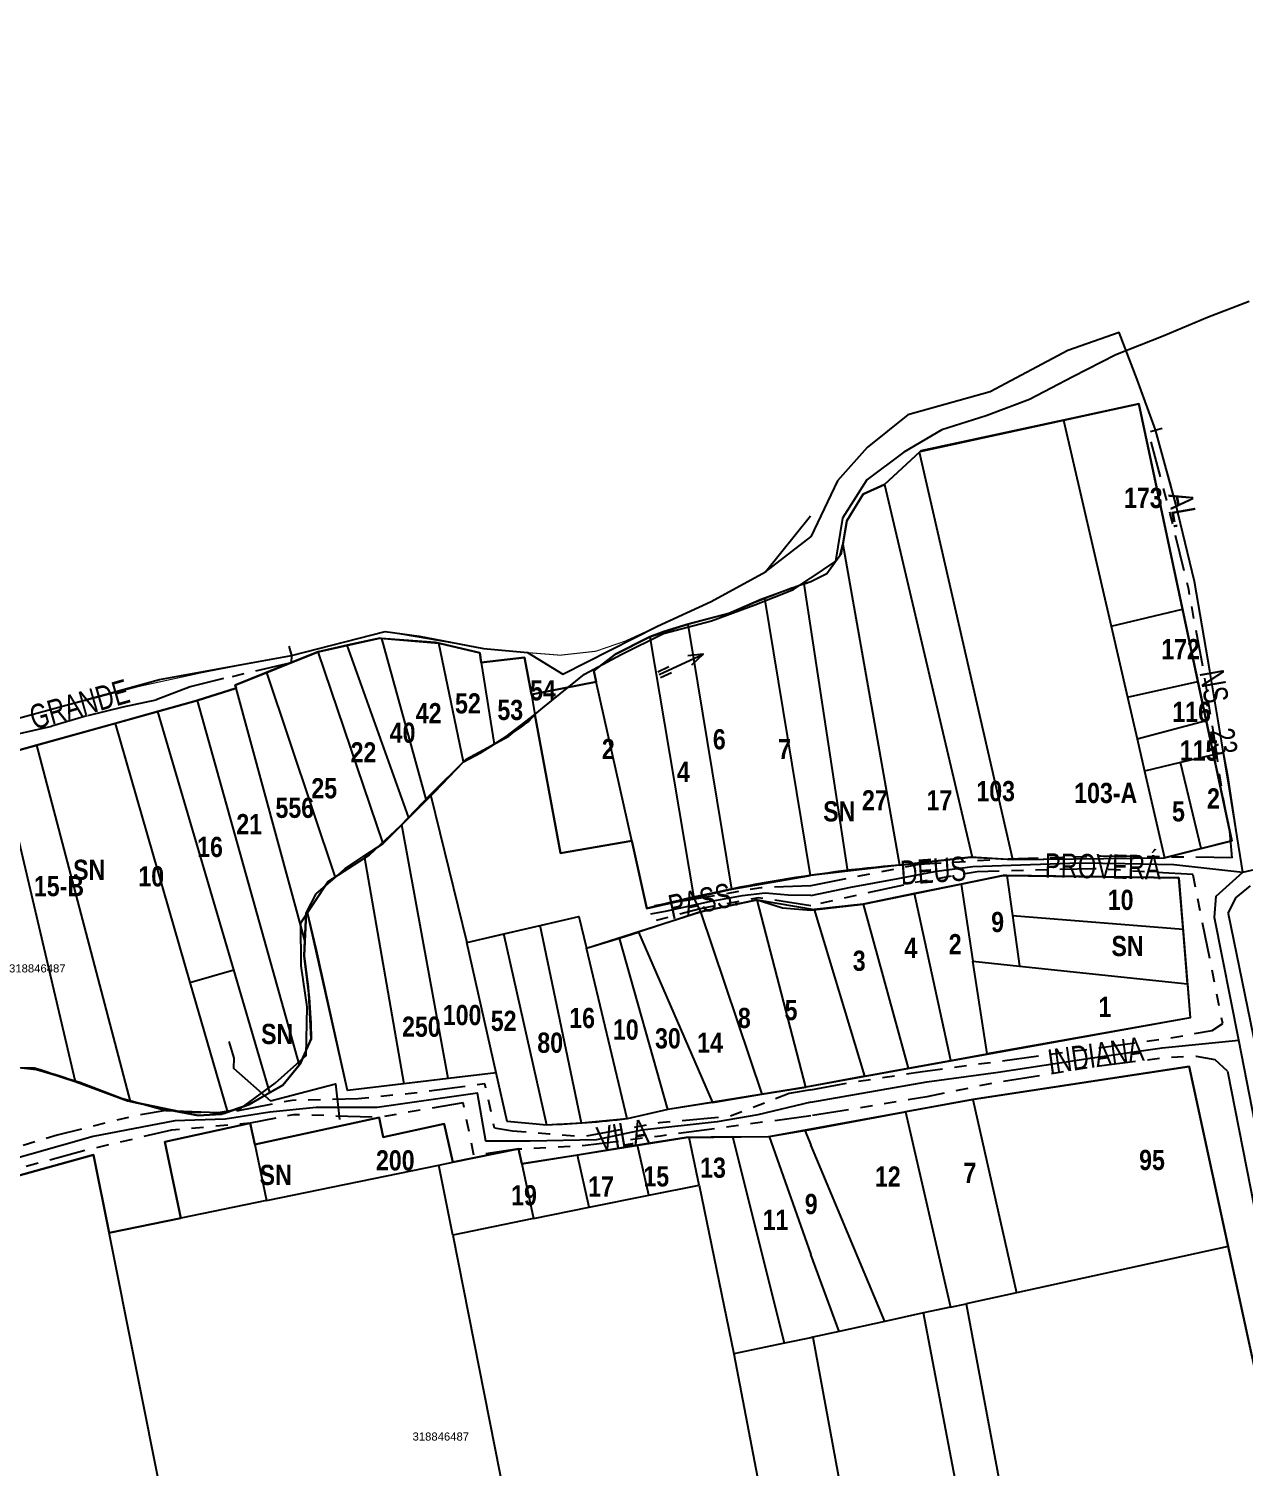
# Model space of a CAD drawing. Extents: x 205316 to 208372, y 4848714 to 4853250.
# Drawn here: x 206858.9 to 207009.2, y 4852967.4 to 4853145.4 of the extents above; entities that cross this region are included whole.
import ezdxf
from ezdxf.enums import TextEntityAlignment as Align

# ---------------------------------------------------------------- set-up
doc = ezdxf.new("R2010")
doc.units = 0
doc.header["$LTSCALE"] = 1.5
doc.header["$MEASUREMENT"] = 0
doc.linetypes.add('TRACO_25', pattern=[8, 3, -1, 1, -1, 1, -1])
for name, color, linetype in [('CD-MALHA-LOTES', 40, 'CONTINUOUS'), ('CD_TXT_QUADRA', 7, 'CONTINUOUS'), ('HD-CURSO-PERENE', 170, 'CONTINUOUS'), ('HD-TXT-PERENE', 170, 'CONTINUOUS'), ('LM-LIM-SETOR-FISCAL', 7, 'CONTINUOUS'), ('RU-QUADRAS', 6, 'CONTINUOUS'), ('SV-EIXO-RUA-N-PAV', 6, 'CONTINUOUS'), ('SV-EIXO-RUA-PAV', 20, 'CONTINUOUS'), ('SV-ESTIVAS', 7, 'CONTINUOUS'), ('SV-RUA-NAO-PAV-S-GUIA-C-GUIA', 7, 'CONTINUOUS'), ('SV-RUA-PAVIM-S-GUIA-C-GUIA', 7, 'CONTINUOUS'), ('SV-TXT-RUA-N-PAV-S-GUIA-C-GUIA', 7, 'CONTINUOUS'), ('Th_NmrPort', 7, 'CONTINUOUS')]:
    doc.layers.add(name, color=color, linetype=linetype)
doc.styles.add('ARIAL', font='arial.ttf')
doc.styles.add('ROMANS', font='arial.ttf', dxfattribs={"height": 0.2})
doc.styles.get("Standard").update_dxf_attribs({"font": 'swisscbo.ttf'})
doc.linetypes.add('Limite', pattern='A,20,-3,[130,ltypeshp.shx,S=6.35,R=0,X=0,Y=0],-3,20', length=46)

# ---------------------------------------------------------------- blocks, each defined once
blk = doc.blocks.new('COD035', base_point=(206936.840478, 4853065.457217))
at = {"layer": 'HD-TXT-PERENE'}
for p, q in [((206936.840478, 4853065.862947), (206938.340478, 4853065.862947)), ((206936.840478, 4853065.462947), (206942.840478, 4853065.462947)), ((206936.840478, 4853065.062947), (206938.340478, 4853065.062947))]:
    blk.add_line(p, q, dxfattribs=at)
blk.add_lwpolyline([(206941.040478, 4853064.862947), (206942.840478, 4853065.462947), (206941.040478, 4853066.062947)], dxfattribs=at)

msp = doc.modelspace()

# ---------------------------------------------------------------- linework, layer by layer
at = {"layer": 'CD-MALHA-LOTES', "linetype": 'Continuous'}
for p, q in [((206996.2, 4853098.96), (206986.88, 4853096.95)), ((207001.59, 4853073.58), (206996.2, 4853098.96)), ((206986.88, 4853096.95), (206969.23, 4853093.14)), ((206986.88, 4853096.95), (206992.75, 4853071.48)), ((206969.05, 4853092.98), (206964.74, 4853088.98)), ((206969.23, 4853093.14), (206969.05, 4853092.98)), ((206980.6, 4853042.58), (206969.05, 4853092.98)), ((206964.74, 4853088.98), (206962.08, 4853087.81)), ((206964.74, 4853088.98), (206975.58, 4853042.89)), ((206962.08, 4853087.81), (206960.08, 4853084.49)), ((206960.08, 4853084.49), (206959.59, 4853081.6)), ((206958.5, 4853079.25), (206959.25, 4853080.23)), ((206959.25, 4853080.23), (206959.59, 4853081.6)), ((206959.59, 4853081.6), (206966.57, 4853041.9)), ((206957.58, 4853078), (206958.5, 4853079.25)), ((206954.8, 4853076.71), (206949.92, 4853074.93)), ((206954.8, 4853076.71), (206955.6, 4853077.01)), ((206955.6, 4853071.3), (206954.8, 4853076.71)), ((206955.6, 4853077.01), (206957.58, 4853078)), ((206949.57, 4853074.81), (206945.46, 4853073.01)), ((206949.92, 4853074.93), (206949.57, 4853074.81)), ((206955.55, 4853040.62), (206949.92, 4853074.93)), ((206945.46, 4853073.01), (206940.45, 4853071.72)), ((206992.75, 4853071.48), (207001.59, 4853073.58)), ((207003.5, 4853064.61), (207001.59, 4853073.58)), ((206940.45, 4853071.72), (206937.49, 4853070.81)), ((206945.85, 4853038.93), (206940.45, 4853071.72)), ((206960.18, 4853041.16), (206955.6, 4853071.3)), ((206992.75, 4853071.48), (206994.78, 4853062.66)), ((206902.3, 4853069.96), (206898.25, 4853069.1)), ((206902.51, 4853069.95), (206902.3, 4853069.96)), ((206902.51, 4853069.95), (206908.01, 4853049.88)), ((206909.2, 4853069.43), (206902.51, 4853069.95)), ((206909.58, 4853069.34), (206909.2, 4853069.43)), ((206912.63, 4853054.66), (206909.58, 4853069.34)), ((206914.66, 4853068.17), (206909.58, 4853069.34)), ((206935.44, 4853070.04), (206931.45, 4853067.98)), ((206935.7, 4853070.14), (206935.44, 4853070.04)), ((206937.49, 4853070.81), (206935.7, 4853070.14)), ((206935.7, 4853070.14), (206941.13, 4853037.85)), ((206894.55, 4853068.26), (206888.26, 4853065.71)), ((206894.67, 4853068.29), (206894.55, 4853068.26)), ((206898.25, 4853069.1), (206894.67, 4853068.29)), ((206902.72, 4853044.59), (206894.67, 4853068.29)), ((206905.88, 4853047.74), (206898.25, 4853069.1)), ((206914.85, 4853066.97), (206914.66, 4853068.17)), ((206920.2, 4853067.57), (206914.85, 4853066.97)), ((206931.45, 4853067.98), (206928.75, 4853065.92)), ((206888.26, 4853065.71), (206884.42, 4853064.16)), ((206888.26, 4853065.71), (206896.76, 4853040.37)), ((206914.85, 4853066.97), (206916.45, 4853056.86)), ((206928.75, 4853065.92), (206929.05, 4853064.59)), ((206884.42, 4853064.16), (206884.51, 4853063.81)), ((206929.05, 4853064.59), (206921.04, 4853063)), ((206933.45, 4853044.89), (206929.05, 4853064.59)), ((206994.78, 4853062.66), (207003.5, 4853064.61)), ((207004.53, 4853059.78), (207003.5, 4853064.61)), ((206879.6, 4853062.23), (206874.82, 4853060.9)), ((206879.7, 4853062.26), (206879.6, 4853062.23)), ((206884.51, 4853063.81), (206879.7, 4853062.26)), ((206879.7, 4853062.26), (206892.33, 4853017.15)), ((206893.03, 4853032.58), (206884.51, 4853063.81)), ((206921.04, 4853063), (206921.49, 4853060.55)), ((206994.78, 4853062.66), (206995.97, 4853057.53)), ((206874.82, 4853060.9), (206869.57, 4853059.44)), ((206884.22, 4853028.94), (206874.82, 4853060.9)), ((206921.49, 4853060.55), (206924.64, 4853043.36)), ((206869.57, 4853059.44), (206859.87, 4853056.74)), ((206869.57, 4853059.44), (206878.81, 4853027.39)), ((206995.97, 4853057.53), (207004.53, 4853059.78)), ((207005.43, 4853055.53), (207004.53, 4853059.78)), ((206914.75, 4853055.81), (206916.45, 4853056.86)), ((206995.97, 4853057.53), (206996.89, 4853053.54)), ((206859.87, 4853056.74), (206855.11, 4853055.42)), ((206855.11, 4853055.42), (206864.61, 4853015.11)), ((206871.46, 4853012.64), (206859.87, 4853056.74)), ((206912.63, 4853054.66), (206914.75, 4853055.81)), ((207005.43, 4853055.53), (207001.35, 4853054.58)), ((207007.69, 4853044.9), (207005.43, 4853055.53)), ((206909.06, 4853050.93), (206912.63, 4853054.66)), ((207001.35, 4853054.58), (206996.89, 4853053.54)), ((206996.89, 4853053.54), (206999.37, 4853042.78)), ((207003.9, 4853043.94), (207001.35, 4853054.58)), ((206905.88, 4853047.74), (206908.01, 4853049.88)), ((206908.01, 4853049.88), (206908.59, 4853050.46)), ((206908.59, 4853050.46), (206909.06, 4853050.93)), ((206908.59, 4853050.46), (206913.06, 4853032.32)), ((206902.72, 4853044.59), (206905.01, 4853046.87)), ((206905.01, 4853046.87), (206905.88, 4853047.74)), ((206910.76, 4853015.5), (206905.01, 4853046.87)), ((206900.38, 4853043.03), (206902.72, 4853044.59)), ((206924.64, 4853043.36), (206933.45, 4853044.89)), ((206933.45, 4853044.89), (206935.31, 4853036.53)), ((207003.9, 4853043.94), (207007.69, 4853044.9)), ((206898.03, 4853041.47), (206900.38, 4853043.03)), ((206900.38, 4853043.03), (206905.27, 4853014.85)), ((206966.57, 4853041.9), (206975.39, 4853042.9)), ((206975.39, 4853042.9), (206975.58, 4853042.89)), ((206975.58, 4853042.89), (206980.6, 4853042.58)), ((206980.6, 4853042.58), (206999.37, 4853042.78)), ((206999.37, 4853042.78), (207003.9, 4853043.94)), ((206896.76, 4853040.37), (206898.03, 4853041.47)), ((206960.18, 4853041.16), (206955.55, 4853040.62)), ((206966.57, 4853041.9), (206960.18, 4853041.16)), ((206894.41, 4853038.34), (206896.76, 4853040.37)), ((206945.85, 4853038.93), (206955.55, 4853040.62)), ((206974.21, 4853039.55), (206968.45, 4853038.38)), ((206974.21, 4853039.55), (206975.67, 4853030)), ((206979.86, 4853040.6), (206980.54, 4853035.67)), ((206893.33, 4853036.22), (206894.41, 4853038.34)), ((206935.31, 4853036.53), (206941.13, 4853037.85)), ((206941.13, 4853037.85), (206945.85, 4853038.93)), ((206948.96, 4853037.6), (206941.96, 4853036.1)), ((206948.96, 4853037.6), (206956.02, 4853036.39)), ((206954.98, 4853014.44), (206948.96, 4853037.6)), ((206968.45, 4853038.38), (206962.07, 4853037.07)), ((206972.93, 4853017.72), (206968.45, 4853038.38)), ((206893.03, 4853032.58), (206893.19, 4853035.94)), ((206893.19, 4853035.94), (206893.33, 4853036.22)), ((206894.47, 4853031.37), (206893.33, 4853036.22)), ((206922.13, 4853034.43), (206926.92, 4853035.54)), ((206926.92, 4853035.54), (206927.85, 4853031.63)), ((206941.86, 4853036.08), (206934.28, 4853033.62)), ((206941.96, 4853036.1), (206941.86, 4853036.08)), ((206941.96, 4853036.1), (206949.53, 4853013.54)), ((206962.07, 4853037.07), (206956.02, 4853036.39)), ((206956.02, 4853036.39), (206962.27, 4853015.8)), ((206962.07, 4853037.07), (206967.65, 4853016.77)), ((206980.54, 4853035.67), (207001.66, 4853033.98)), ((206980.54, 4853035.67), (206981.41, 4853029.39)), ((206917.63, 4853033.38), (206922.13, 4853034.43)), ((206927.24, 4853009.96), (206922.13, 4853034.43)), ((207002.2, 4853027.2), (207001.66, 4853033.98)), ((206892.94, 4853030.66), (206893.03, 4853032.58)), ((206913.06, 4853032.32), (206917.63, 4853033.38)), ((206916.7, 4853016.2), (206913.06, 4853032.32)), ((206922.97, 4853009.74), (206917.63, 4853033.38)), ((206927.85, 4853031.63), (206931.93, 4853032.87)), ((206931.93, 4853032.87), (206934.28, 4853033.62)), ((206937.91, 4853011.67), (206931.93, 4853032.87)), ((206934.28, 4853033.62), (206943.46, 4853012.53)), ((206893.5, 4853026), (206892.94, 4853030.66)), ((206898.31, 4853014.03), (206894.47, 4853031.37)), ((206932.89, 4853010.5), (206927.85, 4853031.63)), ((206878.81, 4853027.39), (206884.22, 4853028.94)), ((206888.69, 4853013.75), (206884.22, 4853028.94)), ((206975.67, 4853030), (206981.41, 4853029.39)), ((206977.41, 4853018.53), (206975.67, 4853030)), ((206981.41, 4853029.39), (207002.2, 4853027.2)), ((206878.81, 4853027.39), (206883.44, 4853011.34)), ((207002.2, 4853027.2), (207002.53, 4853022.99)), ((206893.81, 4853020.4), (206893.5, 4853026)), ((207002.53, 4853022.99), (206977.41, 4853018.53)), ((206892.58, 4853017.46), (206893.81, 4853020.4)), ((206967.65, 4853016.77), (206972.93, 4853017.72)), ((206972.93, 4853017.72), (206977.41, 4853018.53)), ((206858.71, 4853016.82), (206859.56, 4853016.79)), ((206859.56, 4853016.79), (206864.61, 4853015.11)), ((206890.31, 4853014.69), (206892.33, 4853017.15)), ((206892.33, 4853017.15), (206892.58, 4853017.46)), ((206916.7, 4853016.2), (206910.76, 4853015.5)), ((206918.06, 4853010.17), (206916.7, 4853016.2)), ((206962.27, 4853015.8), (206967.65, 4853016.77)), ((206864.61, 4853015.11), (206871.08, 4853012.72)), ((206888.69, 4853013.75), (206890.31, 4853014.69)), ((206905.27, 4853014.85), (206898.31, 4853014.03)), ((206910.76, 4853015.5), (206905.27, 4853014.85)), ((206949.53, 4853013.54), (206954.98, 4853014.44)), ((206962.27, 4853015.8), (206954.98, 4853014.44)), ((206871.08, 4853012.72), (206871.46, 4853012.64)), ((206871.46, 4853012.64), (206876.77, 4853011.5)), ((206886.15, 4853012.29), (206888.69, 4853013.75)), ((206943.46, 4853012.53), (206937.91, 4853011.67)), ((206943.46, 4853012.53), (206949.53, 4853013.54)), ((206975.66, 4853012.92), (206967.33, 4853011.37)), ((206975.66, 4853012.92), (206981.07, 4852989)), ((206876.77, 4853011.5), (206879.84, 4853010.94)), ((206879.84, 4853010.94), (206882.66, 4853011.07)), ((206882.66, 4853011.07), (206883.44, 4853011.34)), ((206883.44, 4853011.34), (206886.15, 4853012.29)), ((206902.21, 4853010.69), (206886.83, 4853007.32)), ((206902.73, 4853008.23), (206902.21, 4853010.69)), ((206937.91, 4853011.67), (206932.89, 4853010.5)), ((206955.6, 4853009.17), (206967.33, 4853011.37)), ((206967.33, 4853011.37), (206972.9, 4852987.21)), ((206886.27, 4853009.97), (206875.7, 4853007.65)), ((206886.83, 4853007.32), (206886.27, 4853009.97)), ((206910.25, 4853009.88), (206902.73, 4853008.23)), ((206911.32, 4853005.14), (206910.25, 4853009.88)), ((206922.97, 4853009.74), (206918.06, 4853010.17)), ((206927.24, 4853009.96), (206922.97, 4853009.74)), ((206932.89, 4853010.5), (206927.24, 4853009.96)), ((206950.44, 4853008.33), (206954.88, 4853009.05)), ((206954.88, 4853009.05), (206955.6, 4853009.17)), ((206954.88, 4853009.05), (206955.6, 4853007.3)), ((206875.7, 4853007.65), (206877.69, 4852998.22)), ((206886.83, 4853007.32), (206888.29, 4853000.4)), ((206934.16, 4853007.23), (206926.73, 4853006.03)), ((206940.19, 4853008.21), (206934.16, 4853007.23)), ((206935.56, 4853001.05), (206934.16, 4853007.23)), ((206940.57, 4853008.21), (206940.19, 4853008.21)), ((206945.98, 4853008.28), (206940.57, 4853008.21)), ((206941.78, 4853002.32), (206940.57, 4853008.21)), ((206945.98, 4853008.28), (206950.44, 4853008.33)), ((206952.36, 4852982.76), (206945.98, 4853008.28)), ((206950.44, 4853008.33), (206955.6, 4852993.72)), ((206964.78, 4852985.44), (206955.6, 4853007.3)), ((206866.9, 4853006.06), (206846.18, 4853000.32)), ((206868.82, 4852996.4), (206866.9, 4853006.06)), ((206919.46, 4853006.81), (206911.32, 4853005.14)), ((206919.87, 4853004.92), (206919.46, 4853006.81)), ((206926.73, 4853006.03), (206919.87, 4853004.92)), ((206928.19, 4852999.56), (206926.73, 4853006.03)), ((206888.29, 4853000.4), (206909.61, 4853004.79)), ((206909.61, 4853004.79), (206911.32, 4853005.14)), ((206911.33, 4852996.13), (206909.61, 4853004.79)), ((206919.87, 4853004.92), (206921.31, 4852998.16)), ((206935.56, 4853001.05), (206941.78, 4853002.32)), ((206941.78, 4853002.32), (206946.07, 4852981.44)), ((206888.29, 4853000.4), (206877.69, 4852998.22)), ((206928.19, 4852999.56), (206935.56, 4853001.05)), ((206877.69, 4852998.22), (206868.82, 4852996.4)), ((206921.31, 4852998.16), (206911.33, 4852996.13)), ((206921.31, 4852998.16), (206928.19, 4852999.56)), ((206884.37, 4852918.34), (206868.82, 4852996.4)), ((206911.33, 4852996.13), (206918.19, 4852961.49)), ((207007.24, 4852994.71), (206981.07, 4852989)), ((207018.24, 4852943.86), (207007.24, 4852994.71)), ((206959.12, 4852984.21), (206955.6, 4852993.72)), ((206972.9, 4852987.21), (206974.81, 4852987.63)), ((206981.07, 4852989), (206974.81, 4852987.63)), ((206974.81, 4852987.63), (206984.34, 4852937.01)), ((206969.56, 4852986.49), (206964.78, 4852985.44)), ((206972.9, 4852987.21), (206969.56, 4852986.49)), ((206979.2, 4852935.97), (206969.56, 4852986.49)), ((206959.12, 4852984.21), (206955.86, 4852983.49)), ((206964.78, 4852985.44), (206959.12, 4852984.21)), ((206952.36, 4852982.76), (206946.07, 4852981.44)), ((206955.6, 4852983.43), (206952.36, 4852982.76)), ((206955.86, 4852983.49), (206955.6, 4852983.43)), ((206955.86, 4852983.49), (206964.83, 4852934.75)), ((206946.07, 4852981.44), (206955.43, 4852932.78))]:
    msp.add_line(p, q, dxfattribs=at)
at = {"layer": 'CD-MALHA-LOTES', "linetype": 'Continuous', "flags": 128}
for points in [[(206921.04, 4853063), (206920.2, 4853067.57)], [(206916.45, 4853056.86), (206917.94, 4853057.81), (206921.49, 4853060.55)], [(206979.86, 4853040.6), (206979.39, 4853040.61), (206974.21, 4853039.55)], [(207001.66, 4853033.98), (207001.15, 4853040.34), (206979.86, 4853040.6)], [(207007.24, 4852994.71), (207002.43, 4853016.97), (206975.66, 4853012.92)]]:
    msp.add_lwpolyline(points, dxfattribs=at)
at = {"layer": 'HD-CURSO-PERENE', "flags": 128}
for points in [[(207009.85, 4853111.64), (207004.69, 4853109.67), (206999.19, 4853107.34), (206993.35, 4853105.05), (206988.04, 4853102.33), (206982.66, 4853099.49), (206977.3, 4853097.48), (206971.81, 4853095.76), (206967.11, 4853093.01), (206962.55, 4853089.55), (206959.54, 4853084.82), (206958.68, 4853079.5), (206955.6, 4853077.44)], [(206854.6, 4853017.17), (206859.85, 4853016.6), (206865.21, 4853015.06), (206870.36, 4853013.08), (206875.85, 4853011.53), (206882.3, 4853011.3), (206885.04, 4853011.76), (206889.35, 4853014.92), (206893.19, 4853018.34), (206893.31, 4853024.35), (206892.56, 4853029.44), (206892.52, 4853034.75), (206895.89, 4853039.88), (206901, 4853043.18), (206904.89, 4853046.8), (206908.58, 4853050.62), (206912.98, 4853055), (206918.26, 4853057.85), (206922.48, 4853061.36), (206927.6, 4853065.51), (206932.15, 4853067.94), (206937.37, 4853070.56), (206943.31, 4853072.11), (206948.7, 4853074.1), (206953.46, 4853076), (206955.6, 4853077.44)]]:
    msp.add_lwpolyline(points, dxfattribs=at)
at = {"layer": 'LM-LIM-SETOR-FISCAL', "linetype": 'Limite', "ltscale": 0.1, "const_width": 0.13, "flags": 128}
msp.add_lwpolyline([(207021.68, 4851415.47), (207043.45, 4851405.34), (207056.69, 4851396.79), (207066.97, 4851389.51), (207076.85, 4851382.57), (207094.19, 4851367.16), (207111.92, 4851349.04), (207137.62, 4851319.1), (207143.1, 4851313.28), (207157.25, 4851297.67), (207179.66, 4851272.35), (207212.37, 4851234.89), (207238.06, 4851206.02), (207253.49, 4851187.92), (207273.43, 4851163.63), (207284.94, 4851148.07), (207293.96, 4851135.89), (207311.93, 4851112.49), (207337.06, 4851072.12), (207347.32, 4851056.34), (207360.35, 4851036.08), (207365.19, 4851028.69), (207385.18, 4850998.1), (207399.65, 4850974.87), (207412.28, 4850954.54), (207439.21, 4850911.8), (207446.99, 4850899.53), (207455.59, 4850885.98), (207473.05, 4850858.84), (207486.05, 4850838.58), (207490.56, 4850831.8), (207526.44, 4850773.29), (207555.31, 4850724.8), (207578.38, 4850685.38), (207592.12, 4850660.09), (207604.67, 4850635.92), (207614.1, 4850617.58), (207622.25, 4850602.5), (207642.83, 4850564.46), (207666.03, 4850518.62), (207673.67, 4850503.6), (207676.98, 4850495.57), (207692.21, 4850467.22), (207727.63, 4850397.08), (207738.85, 4850376.31), (207759.68, 4850337.26), (207765.54, 4850326.04), (207775.63, 4850306.02), (207786.18, 4850286.35), (207792.55, 4850273.61), (207797.89, 4850263.92), (207815.04, 4850231.27), (207833.05, 4850197.75), (207837.49, 4850189.49), (207843.1, 4850178.25), (207852.67, 4850160.66), (207865.65, 4850136.92), (207895.56, 4850081.74), (207913.06, 4850049.55), (207920.81, 4850036.7), (207924.96, 4850029.49), (207928.67, 4850023.04), (207944.68, 4849997.28), (207949.38, 4849989.27), (207955.86, 4849978.89), (207989.63, 4849922.09), (208021.59, 4849858.31), (208039.3, 4849825.19), (208050.27, 4849806.04), (208063.43, 4849780.62), (208069.87, 4849768.66), (208079.08, 4849754.42), (208084.65, 4849743.63), (208092.91, 4849727.46), (208100.67, 4849714.29), (208107.46, 4849701.58), (208114.74, 4849688.43), (208114.78, 4849688.35), (208114.86, 4849688.17), (208150.73, 4849616.06), (208187.92, 4849541.22), (208249.9, 4849424.19), (208300.63, 4849327.9), (208301.3, 4849326.63), (208330.19, 4849271.2), (208367.01, 4849211.9), (208349.86, 4849193.3), (208335.74, 4849174.95), (208327.89, 4849167.36), (208314.36, 4849149.75), (208299.16, 4849131.8), (208291.24, 4849122.44), (208282.06, 4849112.13), (208264.95, 4849090.56), (208250.83, 4849074.09), (208221.58, 4849039.46), (208207.85, 4849021.47), (208194.01, 4849003.09), (208183.89, 4848990.29), (208163.14, 4848966.59), (208139.11, 4848938.69), (208114.75, 4848908.34), (208092.97, 4848883.15), (208089.08, 4848877.86), (208082.48, 4848868.63), (208062.6, 4848842.56), (208055.4, 4848834.16), (208029.39, 4848802.29), (208002.88, 4848772.47), (207987.06, 4848754.07), (207971.45, 4848736.35), (207951.29, 4848714.3), (207938.98, 4848722.35), (207935.19, 4848724.84), (207927.76, 4848740.69), (207925.43, 4848746.58), (207910.93, 4848782.03), (207901.5, 4848803.37), (207897.96, 4848811.56), (207889.76, 4848830.42), (207882.92, 4848845.94), (207879.69, 4848853.91), (207871.77, 4848863.82), (207869.94, 4848867.11), (207866.81, 4848872.74), (207858.75, 4848886.94), (207856.41, 4848891.07), (207842.53, 4848910.15), (207825.03, 4848930.31), (207802.2, 4848960.18), (207795.96, 4848968.62), (207792.78, 4848975.77), (207791.99, 4848977.54), (207775.14, 4849006.28), (207757.22, 4849040.43), (207747.93, 4849059.71), (207739.33, 4849078.11), (207736.66, 4849084.67), (207725.65, 4849112.01), (207712.86, 4849133.84), (207705.61, 4849141.39), (207693.22, 4849158.83), (207658.02, 4849201.49), (207643.22, 4849219.05), (207628.15, 4849239.89), (207583.74, 4849297.42), (207577.23, 4849307.07), (207560.95, 4849335.89), (207540.69, 4849361.49), (207529.48, 4849377.88), (207524.83, 4849382.69), (207520.93, 4849386.71), (207512.94, 4849401.39), (207489.49, 4849426.56), (207461.51, 4849464.09), (207445.75, 4849483.09), (207417.58, 4849518.68), (207409.91, 4849527.9), (207402.02, 4849538.56), (207394.56, 4849549.23), (207375.36, 4849576.96), (207365.17, 4849591.27), (207339.6, 4849627.48), (207325.58, 4849647.34), (207307.69, 4849672.68), (207298.76, 4849680.12), (207277.63, 4849691.43), (207257.69, 4849697.98), (207238.05, 4849700.95), (207217.82, 4849703), (207206.03, 4849702.71), (207187.69, 4849706.67), (207136.42, 4849713.49), (207093.76, 4849719.89), (207070.29, 4849722.03), (207038.29, 4849725.23), (206981.38, 4849733.58), (206955.52, 4849737.17), (206761.86, 4849758.64), (206867.89, 4849970.66), (206819.81, 4849985.62), (206492.19, 4850011.1), (206474.48, 4850006.62), (206422.43, 4850015.06), (206416.16, 4850016.08), (206438.69, 4850087.64), (206465.45, 4850155.1), (206402.35, 4850183.32), (206381.84, 4850187.26), (206296.36, 4850246.47), (206256.21, 4850261.19), (205958.1, 4850305), (205458.47, 4851060.64), (205381.54, 4850978.24), (205358.28, 4850945.44), (205339.74, 4850916.46), (205327.72, 4850908.15), (205431.06, 4851590.05), (205574.72, 4852567.53), (205641.8, 4853028.16), (205641.8, 4853028.16), (205641.8, 4853028.16), (205641.8, 4853028.16), (205641.93, 4853028.94), (205641.93, 4853028.94), (205648.48, 4853073.83), (205694.02, 4853072.84), (205697.96, 4853072.98), (205708.12, 4853073.2), (205760.46, 4853075.4), (205791.35, 4853076.88), (205796.33, 4853076.78), (205864.61, 4853080.53), (205875.14, 4853081.42), (205954.27, 4853084.91), (205973.22, 4853086.23), (205987.11, 4853086.63), (206047.56, 4853092.24), (206088.22, 4853093.5), (206097.24, 4853093.29), (206115.25, 4853096.39), (206174.74, 4853099.25), (206241.73, 4853106.06), (206249.32, 4853067.81), (206250.76, 4853068.13), (206281.43, 4853073.09), (206306.59, 4853077.18), (206378.69, 4853082.54), (206403.59, 4853083.9), (206436.89, 4853085.62), (206526.63, 4853090.28), (206527.07, 4853088.1), (206560.2, 4853092.06), (206614.27, 4853094.76), (206665.78, 4853098.35), (206668.43, 4853097.71), (206672.42, 4853095.9), (206676.44, 4853090.31), (206713.2, 4853068.45), (206726.11, 4853063.48), (206768.83, 4853039.64), (206779.35, 4853035.22), (206783.97, 4853039.27), (206803.01, 4853045.24), (206811.52, 4853047.66), (206822.53, 4853050.63), (206828.46, 4853052.32), (206840.17, 4853055.43), (206847.8, 4853057.54), (206858.24, 4853060.22), (206872.64, 4853064.04), (206880.4, 4853065.73), (206891.38, 4853067.85), (206902.95, 4853070.8), (206915.12, 4853068.72), (206920.58, 4853068.19), (206924.61, 4853067.87), (206929.01, 4853068.36), (206932.61, 4853069.6), (206936.66, 4853071.45), (206943.28, 4853074.5), (206950.01, 4853078.17), (206955.6, 4853082.5), (206958.92, 4853089.46), (206962.59, 4853093.58), (206967.6, 4853097.61), (206977.81, 4853100.47), (206987.39, 4853105.57), (206993.74, 4853107.81), (206995.98, 4853101.99), (206998.25, 4853095.75), (207000.15, 4853089.03), (207001.71, 4853082.51), (207003.06, 4853076.97), (207004.98, 4853065.92), (207006.42, 4853057.28), (207007.25, 4853052.87), (207009.04, 4853041.02), (207018.95, 4853043.22), (207028.02, 4853045.07), (207041.5, 4853047.9), (207048.59, 4853049.32), (207057.57, 4853051.22), (207063.04, 4853052.2), (207071.92, 4853053.66), (207083.02, 4853055.24), (207109.77, 4853060.98), (207121.18, 4853063.43), (207134.62, 4853067.5), (207161.51, 4853073.61), (207175.42, 4853077.24), (207178.97, 4853078.21), (207181.54, 4853078.81), (207183.81, 4853079.34), (207188.75, 4853080.47), (207192.55, 4853081.52), (207201.06, 4853083.36), (207208.78, 4853084.88), (207218.42, 4853086.81), (207225.74, 4853087.76), (207232.02, 4853089.01), (207242.24, 4853089.87), (207250.59, 4853091.4), (207267.11, 4853095.09), (207278.14, 4853097.67), (207281.89, 4853098.7), (207283.75, 4853100.66), (207285.91, 4853101.58), (207290.13, 4853102.41), (207294.36, 4853102.41), (207297.24, 4853101.27), (207300.74, 4853099.94), (207303.18, 4853099.75), (207306.84, 4853102), (207313.42, 4853103), (207317.92, 4853104.36), (207319.42, 4853105.86), (207320.7, 4853109.57), (207328.77, 4853111.37), (207333.42, 4853111.36), (207344.5, 4853111.15), (207357.97, 4853112.75), (207369.1, 4853115.23), (207376.56, 4853116.38), (207381.3, 4853117.24), (207387.47, 4853118.39), (207392.49, 4853119.11), (207396.77, 4853120.95), (207415.73, 4853122.98), (207426.82, 4853124.81), (207434.67, 4853127.72), (207433.38, 4853135.75), (207483.24, 4853145.3), (207485.09, 4853140.95), (207489.44, 4853138.19), (207496.16, 4853134.1), (207501.03, 4853132.12), (207509.86, 4853132.26), (207517.37, 4853134.63), (207526.34, 4853135.42), (207534.9, 4853135.16), (207540.31, 4853134.1), (207549.66, 4853131.07), (207559.41, 4853125.53), (207563.63, 4853123.29), (207567.98, 4853122.5), (207579.64, 4853122.9), (207589.26, 4853124.48), (207599.15, 4853123.03), (207607.72, 4853121.45), (207616.55, 4853118.55), (207625.51, 4853116.05), (207633.48, 4853114.13), (207638.75, 4853112.42), (207645.47, 4853108.07), (207650.35, 4853101.35), (207651.8, 4853094.76), (207653.12, 4853086.99), (207656.54, 4853081.71), (207660.23, 4853076.31), (207663.92, 4853071.17), (207668.54, 4853066.43), (207679.08, 4853063.26), (207691.07, 4853063.26), (207695.82, 4853066.3), (207699.7, 4853071.57), (207703.66, 4853075.26), (207708.27, 4853076.71), (207713.41, 4853075.39), (207716.7, 4853070.78), (207718.02, 4853064.06), (207718.15, 4853057.73), (207718.29, 4853046.46), (207719.34, 4853036.97), (207724.88, 4853033.81), (207736.87, 4853033.41), (207747.15, 4853035.92), (207754.13, 4853041.45), (207762.04, 4853043.3), (207773.44, 4853045.67), (207778.71, 4853047.25), (207782.8, 4853050.28), (207788.33, 4853057.66), (207790.84, 4853064.52), (207790.97, 4853071.24), (207790.57, 4853079.61), (207788.2, 4853087.12), (207786.62, 4853093.31), (207787.01, 4853100.03), (207790.7, 4853104.38), (207799.14, 4853104.38), (207805.07, 4853103.59), (207811.26, 4853102.27), (207817.85, 4853098.72), (207820.49, 4853094.5), (207822.46, 4853090.02), (207826.81, 4853088.04), (207832.35, 4853091.47), (207843.48, 4853094.63), (207849.81, 4853098.58), (207854.29, 4853104.12), (207855.74, 4853109.65), (207857.06, 4853117.3), (207866.22, 4853130.48), (207885.99, 4853134.43), (207901.27, 4853129.42), (207912.87, 4853122.04), (207925.79, 4853113.08), (207936.07, 4853099.64), (207945.82, 4853090.68), (207956.1, 4853085.93), (207977.18, 4853074.27), (207954.95, 4853033.22), (207930.02, 4853010.37), (207899.9, 4852995.83), (207867.7, 4852983.36), (207865.96, 4852982.16), (207835.44, 4852961.18), (207834.46, 4852960.51), (207832.32, 4852957.94), (207814.69, 4852936.79), (207813.69, 4852935.58), (207810.57, 4852900.27), (207812.65, 4852867.03), (207826.15, 4852834.83), (207834.46, 4852804.71), (207830.31, 4852764.2), (207817.84, 4852715.38), (207811.61, 4852680.07), (207809.54, 4852652.02), (207803.3, 4852629.17), (207788.76, 4852604.24), (207780.78, 4852586.78), (207772.76, 4852568.75), (207772.2, 4852567.48), (207764.15, 4852556.53), (207749.3, 4852542.98), (207732.53, 4852532.01), (207710.59, 4852535.24), (207705.42, 4852552.01), (207700.26, 4852561.69), (207695.76, 4852567.49), (207695.75, 4852567.5), (207689.62, 4852575.24), (207683.06, 4852582.65), (207683.06, 4852582.65), (207672.47, 4852586.67), (207659.13, 4852588.58), (207647.7, 4852584.77), (207640.93, 4852577.57), (207638.17, 4852572.06), (207638.27, 4852567.49), (207637.67, 4852558.64), (207637.07, 4852542.73), (207634.67, 4852530.43), (207628.97, 4852515.12), (207624.39, 4852504.94), (207612.77, 4852495.02), (207607.63, 4852490.76), (207594.46, 4852487.52), (207582.46, 4852480.31), (207573.75, 4852470.41), (207556.35, 4852462.61), (207538.64, 4852451.65), (207527.54, 4852441.75), (207513.13, 4852427.65), (207506.23, 4852418.64), (207498.13, 4852406.34), (207484.92, 4852390.73), (207472.02, 4852375.73), (207463.62, 4852361.33), (207453.41, 4852338.97), (207447.11, 4852320.36), (207443.73, 4852311.52), (207439.87, 4852301.85), (207432.11, 4852284.05), (207428.21, 4852272.65), (207424.61, 4852254.04), (207426.11, 4852243.54), (207437.81, 4852238.74), (207456.12, 4852240.84), (207468.42, 4852248.04), (207479.82, 4852254.34), (207496.63, 4852257.64), (207513.13, 4852257.64), (207531.14, 4852253.74), (207542.84, 4852248.64), (207555.75, 4852239.64), (207568.05, 4852228.08), (207578.55, 4852216.68), (207583.06, 4852196.87), (207587.56, 4852180.97), (207594.76, 4852163.26), (207599.86, 4852156.66), (207608.86, 4852146.16), (207613.37, 4852132.65), (207613.67, 4852120.5), (207611.87, 4852109.1), (207603.46, 4852100.09), (207594.46, 4852094.39), (207573.45, 4852089.89), (207559.95, 4852088.09), (207541.49, 4852086.29), (207526.79, 4852086.29), (207515.08, 4852082.69), (207510.28, 4852073.98), (207506.08, 4852060.48), (207508.18, 4852045.47), (207515.98, 4852036.77), (207527.69, 4852028.52), (207539.39, 4852021.32), (207542.09, 4852011.11), (207540.59, 4851999.41), (207531.89, 4851990.11), (207521.99, 4851983.81), (207509.68, 4851972.4), (207503.68, 4851965.2), (207498.88, 4851952.3), (207498.58, 4851939.69), (207495.88, 4851930.99), (207496.78, 4851918.08), (207492.28, 4851906.08), (207486.28, 4851896.48), (207480.57, 4851883.57), (207473.37, 4851877.87), (207465.27, 4851871.12), (207457.47, 4851862.72), (207450.26, 4851854.61), (207438.86, 4851850.11), (207428.96, 4851845.31), (207420.85, 4851839.31), (207413.65, 4851830.31), (207413.63, 4851830.07), (207412.45, 4851817.85), (207413.95, 4851801.35), (207419.65, 4851789.04), (207426.26, 4851775.24), (207422.65, 4851767.44), (207411.55, 4851754.83), (207403.15, 4851747.33), (207396.19, 4851742.31), (207381.03, 4851730), (207376.14, 4851725.42), (207366.84, 4851714.32), (207362.02, 4851705.07), (207359.33, 4851699.09), (207356.13, 4851693.8), (207352.17, 4851688.61), (207347.73, 4851683.39), (207343.58, 4851677.86), (207336.98, 4851674.11), (207333.08, 4851671.11), (207328.23, 4851667.5), (207323.73, 4851664.99), (207319.14, 4851662.03), (207312.52, 4851659.25), (207306.97, 4851656.48), (207300.67, 4851653.78), (207295.56, 4851650.02), (207291.96, 4851646.42), (207290.01, 4851641.92), (207289.56, 4851637.12), (207290.76, 4851632.17), (207293.46, 4851628.87), (207299.47, 4851624.97), (207306.09, 4851621.35), (207313.87, 4851617.16), (207321.37, 4851614.76), (207329.33, 4851612.06), (207335.36, 4851607.57), (207336.98, 4851602.16), (207333.68, 4851595.41), (207329.48, 4851592.11), (207324.52, 4851589.4), (207317.62, 4851586.85), (207309.18, 4851586.85), (207303.22, 4851588.26), (207297.78, 4851590.49), (207292.26, 4851592.53), (207286.46, 4851592.82), (207280.33, 4851592.56), (207274.18, 4851591.51), (207267.88, 4851591.06), (207260.83, 4851591.81), (207252.43, 4851591.51), (207245.52, 4851589.1), (207238.32, 4851588.5), (207231.28, 4851590.25), (207225.49, 4851591.54), (207220.84, 4851594.21), (207214.84, 4851596.46), (207208.99, 4851598.86), (207202.68, 4851602.31), (207198.33, 4851607.41), (207196.08, 4851613.26), (207198.08, 4851619.64), (207198.84, 4851625.01), (207198.84, 4851632.65), (207197.89, 4851638.82), (207198.7, 4851645.68), (207198.78, 4851649.95), (207197.73, 4851654), (207194.58, 4851656.55), (207190.23, 4851659.55), (207184.83, 4851662.1), (207181.63, 4851663.31), (207174.11, 4851668.15), (207168.43, 4851673.64), (207164.08, 4851677.33), (207161.47, 4851680.45), (207157.3, 4851683.54), (207152.25, 4851686.95), (207146.35, 4851688.77), (207140.51, 4851688.58), (207134.97, 4851685.14), (207130.33, 4851679.65), (207126.96, 4851675.84), (207122.34, 4851670.05), (207117.61, 4851664.31), (207112.85, 4851658.87), (207107.77, 4851653.68), (207101.91, 4851649.31), (207095.27, 4851647.78), (207088.5, 4851647.45), (207081.72, 4851647.45), (207074.62, 4851649.4), (207067.65, 4851651.44), (207061.25, 4851655.1), (207056.98, 4851658.28), (207053.3, 4851661.92), (207049.7, 4851665.87), (207044.67, 4851671.39), (207039.69, 4851676.45), (207036.11, 4851680.27), (207032.79, 4851684.24), (207028.55, 4851687.81), (207024.32, 4851691.18), (207019.77, 4851694.1), (207012.9, 4851697.22), (207008.05, 4851698.69), (207000.99, 4851699.1), (206993.6, 4851698.93), (206988.48, 4851698.67), (206981.18, 4851698.52), (206974.54, 4851698.49), (206966.41, 4851698.35), (206959.69, 4851698.1), (206955.49, 4851697.65), (206947.66, 4851695.98), (206930.32, 4851683.64), (206919.41, 4851681.51), (206903.19, 4851685.91), (206893.11, 4851679.35), (206876.22, 4851668.3), (206863.82, 4851665.31), (206838.51, 4851664.51), (206824.05, 4851654.84), (206820.4, 4851636.59), (206823.02, 4851619.71), (206815.39, 4851610.49), (206817.94, 4851603.02), (206817.78, 4851599.21), (206807.28, 4851595.87), (206796.63, 4851589.51), (206795.68, 4851578.85), (206772.39, 4851570.51), (206768.73, 4851564.63), (206773.34, 4851553.02), (206770.76, 4851539.3), (206766.66, 4851530.24), (206761.26, 4851528.3), (206750.13, 4851531.48), (206745.04, 4851524.16), (206737.89, 4851517.17), (206716.26, 4851478.85), (206708.79, 4851449.04), (206704.02, 4851446.18), (206695.42, 4851438.21), (206691.63, 4851417.91), (206687.99, 4851407.24), (206805.75, 4851415.72), (206852.6, 4851421.92), (206888.07, 4851426.1), (206908.54, 4851427.32), (206955.56, 4851430.12), (206957.65, 4851429.92), (206967.38, 4851429.2), (206973.82, 4851428.49), (206980.7, 4851427.63), (206982.84, 4851427.2), (206991.18, 4851425.4), (207010.88, 4851419.91)], close=True, dxfattribs=at)
at = {"layer": 'RU-QUADRAS', "linetype": 'Continuous'}
msp.add_lwpolyline([(206842.8, 4853051.99), (206879.7, 4853062.26), (206884.51, 4853063.81), (206884.42, 4853064.16), (206894.67, 4853068.29), (206902.3, 4853069.96), (206909.58, 4853069.34), (206914.66, 4853068.17), (206914.85, 4853066.97), (206920.2, 4853067.57), (206921.04, 4853063), (206929.05, 4853064.59), (206928.75, 4853065.92), (206931.45, 4853067.98), (206935.7, 4853070.14, -0.034568), (206945.46, 4853073.01, -0.027749), (206955.6, 4853077.01), (206957.58, 4853078), (206959.41, 4853080.5), (206960.08, 4853084.49), (206962.08, 4853087.81), (206964.74, 4853088.98), (206969.14, 4853093.06), (206996.2, 4853098.96), (207007.69, 4853044.9), (206999.2, 4853042.74), (206980.72, 4853042.57), (206975.39, 4853042.9), (206966.57, 4853041.9, 0.042089), (206935.31, 4853036.53), (206933.45, 4853044.89), (206924.64, 4853043.36), (206921.49, 4853060.55), (206920.7, 4853059.66, -0.030024), (206912.63, 4853054.66), (206908.59, 4853050.46), (206913.06, 4853032.32), (206926.92, 4853035.54), (206927.85, 4853031.63), (206941.96, 4853036.1), (206948.96, 4853037.6), (206952.11, 4853036.61), (206955.6, 4853036.34), (206962.07, 4853037.07), (206979.39, 4853040.61), (207001.15, 4853040.34), (207002.53, 4853022.99), (206954.98, 4853014.44), (206937.91, 4853011.67), (206932.89, 4853010.5, -0.021908), (206922.97, 4853009.74), (206918.06, 4853010.17), (206916.7, 4853016.2), (206898.31, 4853014.03), (206893.33, 4853036.22), (206893.19, 4853035.94), (206892.94, 4853030.66, -0.03216), (206893.81, 4853020.4), (206892.33, 4853017.15), (206890.31, 4853014.69), (206886.15, 4853012.29), (206882.66, 4853011.07), (206879.84, 4853010.94), (206871.08, 4853012.72, 0.019493), (206859.56, 4853016.79), (206847.43, 4853017.04, 0.035783)], format="xyb", dxfattribs=at)
msp.add_lwpolyline([(206816.77, 4852948.15), (206812.8, 4852968.45), (206810.62, 4852968), (206806.53, 4852989.32), (206866.9, 4853006.06), (206868.82, 4852996.4), (206877.69, 4852998.22), (206875.7, 4853007.65), (206886.27, 4853009.97), (206886.83, 4853007.32), (206902.21, 4853010.69), (206902.73, 4853008.23), (206910.25, 4853009.88), (206911.32, 4853005.14), (206919.46, 4853006.81), (206919.87, 4853004.92), (206940.19, 4853008.21), (206950.43, 4853008.33), (206975.8, 4853012.94), (207002.43, 4853016.97), (207018.24, 4852943.86)], dxfattribs=at)
at = {"layer": 'SV-EIXO-RUA-N-PAV', "flags": 128}
for points in [[(207009.04, 4853041.02), (207007.5, 4853050.8), (207006.42, 4853057.28), (207004.98, 4853065.92), (207003.06, 4853076.97), (207000.78, 4853086.57), (206998.25, 4853095.75), (206995.98, 4853101.99), (206993.74, 4853107.81), (206987.39, 4853105.57), (206977.81, 4853100.47), (206967.6, 4853097.61), (206962.59, 4853093.58), (206958.92, 4853089.46), (206955.6, 4853082.5)], [(206936.66, 4853071.45), (206943.28, 4853074.5), (206950.01, 4853078.17), (206955.57, 4853085.11)], [(206924.95, 4853065.53), (206936.66, 4853071.45), (206943.28, 4853074.5), (206950.01, 4853078.17), (206955.6, 4853082.5)], [(207005.76, 4853038.06), (207009.04, 4853041.02), (207021.15, 4853043.77), (207030.34, 4853045.74), (207057.57, 4853051.22), (207063.04, 4853052.2), (207071.92, 4853053.66), (207086.56, 4853056.79), (207104.6, 4853060.19), (207113.39, 4853062.02), (207123.45, 4853065.36), (207135.66, 4853068.57), (207147.39, 4853071.34), (207158.46, 4853074.29)], [(206779.2, 4853034.96), (206783.35, 4853038.75), (206788.87, 4853041.43), (206799.75, 4853044.77), (206810.46, 4853047.45), (206828.87, 4853052.31), (206845.6, 4853056.82), (206863.51, 4853061.68), (206875.06, 4853064.86), (206891.38, 4853067.85)], [(206955.6, 4853038.15), (206960.57, 4853039.16), (206966.42, 4853040.26), (206971.17, 4853041.17), (206975.65, 4853041.72), (206982.78, 4853041.99), (206988.9, 4853042.18), (206994.48, 4853042.09), (207000.51, 4853041.99), (207009.04, 4853041.02)], [(206955.6, 4853038.15), (206952.8, 4853038.18), (206949.96, 4853038.43), (206947.12, 4853038.1), (206943.03, 4853037.34), (206937.6, 4853036.18), (206935.76, 4853035.84)], [(206955.6, 4853012.55), (206969.95, 4853015.09), (206978.77, 4853016.28), (206990.16, 4853018.03), (206999.07, 4853019.31), (207008.57, 4853020.25)], [(206955.6, 4853012.55), (206949.06, 4853011.02), (206944.03, 4853010.13), (206934.71, 4853009.1), (206929.09, 4853007.91), (206920.89, 4853007.76), (206915.41, 4853007.76), (206914.38, 4853013.68), (206901.96, 4853011.91), (206894.41, 4853011.91), (206888.68, 4853011.35), (206883.17, 4853010.46), (206876.96, 4853010.24), (206866.83, 4853008.32), (206847.5, 4853002.85), (206811.15, 4852993.05), (206800.51, 4852990.31)]]:
    msp.add_lwpolyline(points, dxfattribs=at)
at = {"layer": 'SV-EIXO-RUA-PAV', "flags": 128}
msp.add_lwpolyline([(207025.48, 4852935.51), (207022.1, 4852951.33), (207011.86, 4853003.33), (207008.57, 4853020.25), (207005.54, 4853035.43), (207005.76, 4853038.06)], dxfattribs=at)
at = {"layer": 'SV-ESTIVAS', "flags": 128}
for points in [[(206891.38, 4853067.85), (206902.95, 4853070.8), (206907.18, 4853070.22), (206915.12, 4853068.72), (206920.58, 4853068.19), (206924.95, 4853065.53)], [(206883.6, 4853020.07), (206884.22, 4853018.01), (206884.2, 4853016.76), (206888.76, 4853012.72), (206896.81, 4853014.82), (206897.32, 4853010.43)]]:
    msp.add_lwpolyline(points, dxfattribs=at)
at = {"layer": 'SV-RUA-NAO-PAV-S-GUIA-C-GUIA', "linetype": 'TRACO_25'}
for p, q in [((206891.03, 4853068.97), (206891.38, 4853067.85)), ((206891.38, 4853067.85), (206891.32, 4853066.92)), ((206891.32, 4853066.92), (206882.97, 4853064.97)), ((206878.85, 4853063.95), (206874.59, 4853062.31)), ((206882.97, 4853064.97), (206878.85, 4853063.95)), ((206874.59, 4853062.31), (206870.5, 4853061.43)), ((206870.5, 4853061.43), (206866.05, 4853060.35)), ((206861.69, 4853059.07), (206857.09, 4853057.99)), ((206866.05, 4853060.35), (206861.69, 4853059.07))]:
    msp.add_line(p, q, dxfattribs=at)
at = {"layer": 'SV-RUA-NAO-PAV-S-GUIA-C-GUIA', "linetype": 'TRACO_25', "flags": 128}
for points in [[(207007.73, 4853042.81), (207007.46, 4853046.1), (207006.59, 4853050.38), (207005.65, 4853056.8), (207004.31, 4853065.28), (207002.35, 4853076.02), (207000.08, 4853085.36), (206997.39, 4853095.5), (206999.32, 4853096.02)], [(207007.24, 4853035.93), (207008.19, 4853037.86), (207010.38, 4853039.63), (207044.76, 4853046.26), (207053.08, 4853048.07), (207057.78, 4853048.72), (207060.62, 4853048.35)], [(207007.73, 4853042.81), (206991.46, 4853043), (206980.04, 4853042.63), (206968.98, 4853041.99), (206955.6, 4853039.34)], [(207002.89, 4853040.72), (206990.73, 4853041.45), (206976.2, 4853041.08), (206967.88, 4853039.62), (206955.6, 4853036.88)], [(206955.6, 4853039.34), (206949.46, 4853039.1), (206940.75, 4853037.61), (206935.63, 4853036.76)], [(206955.6, 4853014.11), (206961.43, 4853015.16), (206969.13, 4853016.32), (206999.52, 4853020.43), (207005.25, 4853021.43), (207006.57, 4853022.29), (207002.89, 4853040.72)], [(206955.6, 4853036.88), (206949.12, 4853037.85), (206941.94, 4853036.51), (206936.09, 4853034.92)], [(207007.15, 4853016.42), (207005.62, 4853017.8), (207003.32, 4853018.23), (206999.49, 4853018.07), (206990.25, 4853016.87), (206977.75, 4853014.85), (206969.96, 4853013.22), (206955.75, 4853010.9), (206955.6, 4853010.88)], [(206955.6, 4853014.11), (206952.94, 4853013.63), (206945.45, 4853010.77), (206936.85, 4853010.01), (206927.46, 4853008.28), (206923.29, 4853008.62), (206918.7, 4853008.98), (206916.49, 4853009.35), (206915.3, 4853014.83), (206907.47, 4853013.79), (206899.63, 4853012.98), (206891.46, 4853012.79), (206882.66, 4853011.07), (206875.85, 4853011.53), (206871.94, 4853010.87), (206862.4, 4853008.5), (206850.27, 4853004.81), (206830.01, 4852999.48), (206800.21, 4852991.5)], [(206955.6, 4853010.88), (206937, 4853008.38), (206927.72, 4853007.2), (206919.24, 4853006.74), (206913.94, 4853005.99), (206912.6, 4853012.5), (206902.21, 4853010.69), (206891.6, 4853011.02), (206886.27, 4853009.97), (206876.52, 4853009.1), (206866.39, 4853006.73), (206849.38, 4853002.15), (206827.2, 4852996.08), (206800.8, 4852989.28)]]:
    msp.add_lwpolyline(points, dxfattribs=at)
at = {"layer": 'SV-RUA-PAVIM-S-GUIA-C-GUIA', "flags": 128}
for points in [[(207007.24, 4853035.93), (207025.69, 4852945.74), (207027.2, 4852943.96), (207034.25, 4852945.4), (207080.28, 4852954.74), (207081.3, 4852956.07), (207062.34, 4853044.54), (207060.62, 4853048.35)], [(207007.15, 4853016.42), (207021.24, 4852944.63), (207021.18, 4852943.58), (207019.13, 4852942.32), (206955.6, 4852929.4)]]:
    msp.add_lwpolyline(points, dxfattribs=at)

# ---------------------------------------------------------------- block references
at = {"layer": 'HD-TXT-PERENE', "rotation": 25}
msp.add_blockref('COD035', (206936.84, 4853065.46), dxfattribs=at)

# ---------------------------------------------------------------- texts
at = {"layer": 'CD_TXT_QUADRA', "color": 7, "linetype": 'Continuous', "style": 'ROMANS'}
for p in [(206859.93, 4853029.12), (206909.84, 4852971.2)]:
    msp.add_text('318846487', height=1, dxfattribs=at).set_placement(p, align=Align.MIDDLE)
at = {"layer": 'SV-TXT-RUA-N-PAV-S-GUIA-C-GUIA', "style": 'ARIAL', "width": 0.7}
for s, rotation, p in [('AL.                      NS    23', 280, (206999.8, 4853087.76)), ('GRANDE', 16, (206859.52, 4853058.63)), ('DEUS', 4, (206966.8, 4853039.44)), ('PROVERÁ', 359, (206984.54, 4853040.37)), ('PASS.', 12, (206938.39, 4853035.18)), ('INDIANA', 8, (206985.16, 4853016.07)), ('VILA ', 10, (206929.45, 4853006.49))]:
    msp.add_text(s, height=3, rotation=rotation, dxfattribs=at).set_placement(p)
at = {"layer": 'Th_NmrPort', "color": 1}
for s, p in [('173', (206994.35, 4853087.33)), ('172', (206998.96, 4853068.62)), ('54', (206920.88, 4853063.53)), ('52', (206911.6, 4853061.91)), ('53', (206916.84, 4853061.1)), ('42', (206906.75, 4853060.7)), ('116', (207000.33, 4853060.86)), ('40', (206903.52, 4853058.28)), ('6', (206943.49, 4853057.47)), ('22', (206898.68, 4853055.85)), ('2', (206929.76, 4853056.26)), ('7', (206951.57, 4853056.26)), ('115', (207001.25, 4853056.07)), ('4', (206939.05, 4853053.43)), ('25', (206893.83, 4853051.41)), ('103', (206976.09, 4853051.06)), ('103-A', (206988.19, 4853050.83)), ('556', (206889.39, 4853048.99)), ('SN', (206957.14, 4853048.55)), ('27', (206961.94, 4853049.92)), ('17', (206969.93, 4853049.92)), ('5', (207000.29, 4853048.55)), ('2', (207004.62, 4853050.15)), ('21', (206884.55, 4853046.97)), ('16', (206879.7, 4853044.15)), ('SN', (206864.36, 4853041.32)), ('10', (206872.43, 4853040.51)), ('15-B', (206859.51, 4853039.3)), ('10', (206992.34, 4853037.6)), ('9', (206977.92, 4853034.86)), ('4', (206967.19, 4853031.66)), ('2', (206972.67, 4853032.12)), ('SN', (206992.8, 4853031.89)), ('3', (206960.8, 4853030.07)), ('5', (206952.37, 4853023.96)), ('1', (206991.2, 4853024.36)), ('250', (206905.05, 4853021.91)), ('100', (206910.09, 4853023.35)), ('52', (206916.02, 4853022.63)), ('16', (206925.73, 4853022.99)), ('8', (206946.59, 4853022.99)), ('SN', (206887.61, 4853021.01)), ('10', (206931.13, 4853021.55)), ('30', (206936.34, 4853020.47)), ('80', (206921.78, 4853019.93)), ('14', (206941.56, 4853019.93)), ('200', (206901.82, 4853005.37)), ('13', (206941.92, 4853004.47)), ('95', (206996.22, 4853005.42)), ('SN', (206887.43, 4853003.57)), ('15', (206934.9, 4853003.39)), ('12', (206963.54, 4853003.37)), ('7', (206974.49, 4853003.83)), ('19', (206918.54, 4853001.05)), ('17', (206928.07, 4853002.13)), ('9', (206954.86, 4852999.97)), ('11', (206949.65, 4852998))]:
    msp.add_text(s, height=2.5, dxfattribs=at).set_placement(p, align=Align.MIDDLE_LEFT)

doc.saveas('drawing.dxf')
